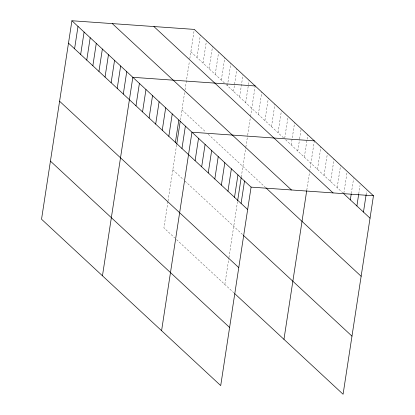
<?xml version="1.0" encoding="UTF-8"?>
<svg xmlns="http://www.w3.org/2000/svg" width="415" height="415" viewBox="0 0 415 415"><rect width="100%" height="100%" fill="white"/><g stroke="black" fill="none" stroke-linecap="round" stroke-linejoin="round"><path stroke-width="0.31" stroke-dasharray="2.08 1.56" d="M167.935 201.638L163.915 227.882L174.694 237.888M168.028 201.01L176.624 144.825M180.442 119.878L184.649 92.405M185.028 89.91L189.427 61.166M189.811 58.665L194.287 29.403M196.954 57.452L200.378 35.062M203.044 63.106L206.473 40.717M209.139 68.766L212.563 46.371M215.229 74.42L218.653 52.031M221.32 80.074L224.748 57.685M227.415 85.734L230.839 63.345M233.505 91.388L236.929 68.999M239.595 97.048L242.925 75.297M245.69 102.702L249.114 80.313M224.837 284.446L228.852 258.203M228.945 257.58L237.546 201.389M241.265 177.07L245.758 147.724M245.851 147.097L247.573 135.85M247.667 135.228L250.442 117.108M250.536 116.48L255.204 85.967M258.348 114.457L261.777 92.068M264.92 120.558L268.344 98.168M271.488 126.658L274.917 104.269M278.06 132.758L281.386 111.013M284.726 138.221L287.86 117.751M291.195 144.96L294.624 122.57M297.768 151.06L299.526 139.544M299.625 138.906L301.191 128.671M304.335 157.161L306.981 139.891M307.079 139.248L307.764 134.771M306.794 190.127L309.569 172.007M309.663 171.385L314.331 140.872M317.475 169.362L320.904 146.972M324.048 175.462L327.471 153.073M330.615 181.563L334.039 159.173M337.182 187.663L340.611 165.274M343.853 193.12L347.08 172.012M351.303 193.468L353.554 178.751M358.752 193.81L360.023 185.495M366.108 194.791L366.694 190.952M190.864 51.792L225.537 83.991M226.009 84.427L283.689 137.988M285.567 139.731L342.816 192.892M181.972 109.902L205.871 132.095M208.211 134.268L265.413 187.383M172.811 169.771L183.586 179.778M184.991 181.085L242.64 234.615M176.567 239.626L233.749 292.725"/><path stroke-width="0.62" d="M71.914 20.75L41.541 219.229L220.713 385.597L251.085 187.118L71.914 20.75L194.287 29.403L373.459 195.771L343.086 394.25L234.688 293.597M74.581 48.794L78.004 26.404M80.671 54.453L84.095 32.064M86.761 60.108L90.19 37.718M92.856 65.767L96.28 43.378M98.946 71.422L102.37 49.032M105.037 77.081L108.465 54.692M111.132 82.735L114.556 60.346M117.222 88.39L120.646 66.001M123.312 94.049L126.741 71.66M102.458 275.793L132.831 77.315L255.204 85.967M135.975 105.804L139.399 83.415M142.542 111.905L145.971 89.516M149.115 118.005L152.538 95.616M155.682 124.106L159.111 101.717M162.255 130.206L165.678 107.817M168.822 136.307L172.246 113.918M175.389 142.407L178.818 120.018M176.723 144.202L180.25 121.128M181.962 148.508L185.386 126.119M161.585 330.693L191.958 132.219L314.331 140.872M195.102 160.709L198.526 138.32M201.669 166.809L205.098 144.42M208.242 172.91L211.666 150.521M214.809 179.01L218.233 156.621M221.377 185.111L224.806 162.716M227.949 191.211L231.373 168.817M234.517 197.307L237.945 174.917M237.639 200.767L241.172 177.693M241.089 203.407L244.513 181.018M283.959 339.346L306.701 190.755M350.322 199.864L351.204 194.106M356.895 205.965L358.653 194.448M363.462 212.065L366.108 194.791M251.085 187.118L373.459 195.771M343.755 193.763L370.03 218.166M153.903 26.55L333.074 192.918M112.299 23.608L291.465 189.977M265.88 187.819L361.138 276.271M68.485 43.139L247.656 209.508M243.579 235.487L351.977 336.14M59.594 101.25L238.765 267.618M50.433 161.119L229.604 327.487"/></g></svg>
